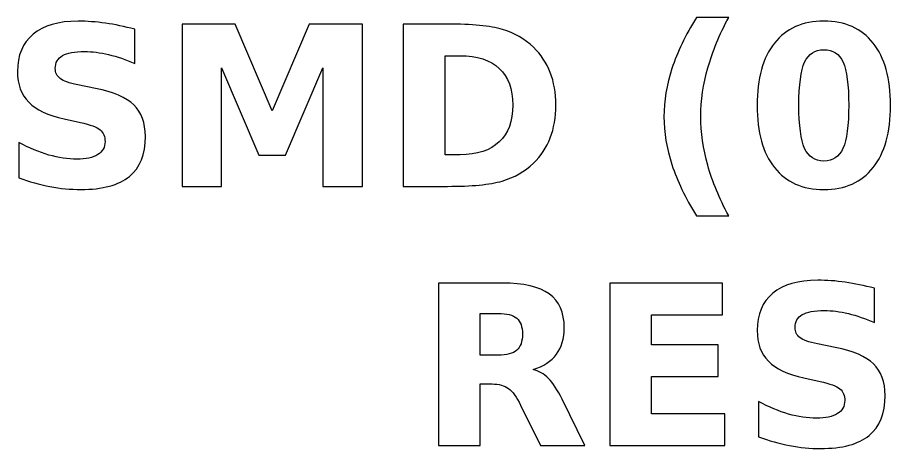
# Model space of a CAD drawing. Extents: x -112.9 to -97.1, y -152.4 to -142.
# Drawn here: x -112.91 to -107.37, y -144.69 to -141.95 of the extents above; entities that cross this region are included whole.
import ezdxf

# ---------------------------------------------------------------- set-up
doc = ezdxf.new("R2010")
doc.units = 0
doc.header["$MEASUREMENT"] = 0
doc.layers.add('LAYER_1', color=7, linetype='CONTINUOUS')

msp = doc.modelspace()

# ---------------------------------------------------------------- linework, layer by layer
at = {"layer": 'LAYER_1'}
for points, knots in [([(-108.4009, -143.2106), (-108.4009, -143.2106), (-108.6055, -143.2106), (-108.6055, -143.2106), (-108.6055, -143.2106), (-108.6758, -143.0973), (-108.7278, -142.9893), (-108.7612, -142.887), (-108.7612, -142.887), (-108.7948, -142.7849), (-108.8115, -142.6836), (-108.8115, -142.5829), (-108.8115, -142.5829), (-108.8115, -142.4823), (-108.7946, -142.3804), (-108.761, -142.2774), (-108.761, -142.2774), (-108.7271, -142.1742), (-108.6754, -142.0665), (-108.6055, -141.9538), (-108.6055, -141.9538), (-108.6055, -141.9538), (-108.4009, -141.9538), (-108.4009, -141.9538), (-108.4009, -141.9538), (-108.4597, -142.0627), (-108.5037, -142.1692), (-108.5331, -142.2732), (-108.5331, -142.2732), (-108.5625, -142.3771), (-108.5773, -142.4799), (-108.5773, -142.5815), (-108.5773, -142.5815), (-108.5773, -142.6831), (-108.5627, -142.7859), (-108.5336, -142.8903), (-108.5336, -142.8903), (-108.5044, -142.9945), (-108.4602, -143.1013), (-108.4009, -143.2106)], [0, 0, 0, 0, 0.1, 0.1, 0.1, 0.1, 0.2, 0.2, 0.2, 0.2, 0.3, 0.3, 0.3, 0.3, 0.4, 0.4, 0.4, 0.4, 0.5, 0.5, 0.5, 0.5, 0.6, 0.6, 0.6, 0.6, 0.7, 0.7, 0.7, 0.7, 0.8, 0.8, 0.8, 0.8, 0.9, 0.9, 0.9, 0.9, 1, 1, 1, 1]), ([(-112.1704, -142.0284), (-112.1704, -142.0284), (-112.1704, -142.2459), (-112.1704, -142.2459), (-112.1704, -142.2459), (-112.2269, -142.2207), (-112.2821, -142.2017), (-112.3357, -142.1888), (-112.3357, -142.1888), (-112.3896, -142.1758), (-112.4404, -142.1695), (-112.4881, -142.1695), (-112.4881, -142.1695), (-112.5514, -142.1695), (-112.5984, -142.1782), (-112.6288, -142.1956), (-112.6288, -142.1956), (-112.6591, -142.2132), (-112.6742, -142.2403), (-112.6742, -142.277), (-112.6742, -142.277), (-112.6742, -142.3045), (-112.6641, -142.3261), (-112.6436, -142.3414), (-112.6436, -142.3414), (-112.6231, -142.3567), (-112.586, -142.3701), (-112.5321, -142.3811), (-112.5321, -142.3811), (-112.5321, -142.3811), (-112.4192, -142.4037), (-112.4192, -142.4037), (-112.4192, -142.4037), (-112.3047, -142.4268), (-112.2236, -142.4616), (-112.1754, -142.5086), (-112.1754, -142.5086), (-112.1271, -142.5554), (-112.1029, -142.622), (-112.1029, -142.7083), (-112.1029, -142.7083), (-112.1029, -142.8219), (-112.1365, -142.9063), (-112.2038, -142.9616), (-112.2038, -142.9616), (-112.2711, -143.0168), (-112.3738, -143.0446), (-112.5121, -143.0446), (-112.5121, -143.0446), (-112.5775, -143.0446), (-112.6429, -143.0385), (-112.7085, -143.026), (-112.7085, -143.026), (-112.7741, -143.0135), (-112.84, -142.9952), (-112.9056, -142.971), (-112.9056, -142.971), (-112.9056, -142.971), (-112.9056, -142.7471), (-112.9056, -142.7471), (-112.9056, -142.7471), (-112.84, -142.7819), (-112.7765, -142.8082), (-112.7151, -142.8259), (-112.7151, -142.8259), (-112.6537, -142.8435), (-112.5947, -142.8524), (-112.5378, -142.8524), (-112.5378, -142.8524), (-112.4799, -142.8524), (-112.4355, -142.8428), (-112.4047, -142.8235), (-112.4047, -142.8235), (-112.3738, -142.8042), (-112.3586, -142.7767), (-112.3586, -142.7407), (-112.3586, -142.7407), (-112.3586, -142.7087), (-112.3689, -142.6838), (-112.3898, -142.6664), (-112.3898, -142.6664), (-112.4108, -142.649), (-112.4524, -142.6333), (-112.515, -142.6196), (-112.515, -142.6196), (-112.515, -142.6196), (-112.6177, -142.5968), (-112.6177, -142.5968), (-112.6177, -142.5968), (-112.7205, -142.5747), (-112.7958, -142.5397), (-112.8433, -142.4914), (-112.8433, -142.4914), (-112.8908, -142.4432), (-112.9145, -142.3781), (-112.9145, -142.2965), (-112.9145, -142.2965), (-112.9145, -142.1939), (-112.8814, -142.1151), (-112.8153, -142.0601), (-112.8153, -142.0601), (-112.7492, -142.0048), (-112.6542, -141.9773), (-112.53, -141.9773), (-112.53, -141.9773), (-112.4736, -141.9773), (-112.4155, -141.9816), (-112.3557, -141.99), (-112.3557, -141.99), (-112.296, -141.9985), (-112.2342, -142.0112), (-112.1704, -142.0284)], [0, 0, 0, 0, 0.035714, 0.035714, 0.035714, 0.035714, 0.071429, 0.071429, 0.071429, 0.071429, 0.107143, 0.107143, 0.107143, 0.107143, 0.142857, 0.142857, 0.142857, 0.142857, 0.178571, 0.178571, 0.178571, 0.178571, 0.214286, 0.214286, 0.214286, 0.214286, 0.25, 0.25, 0.25, 0.25, 0.285714, 0.285714, 0.285714, 0.285714, 0.321429, 0.321429, 0.321429, 0.321429, 0.357143, 0.357143, 0.357143, 0.357143, 0.392857, 0.392857, 0.392857, 0.392857, 0.428571, 0.428571, 0.428571, 0.428571, 0.464286, 0.464286, 0.464286, 0.464286, 0.5, 0.5, 0.5, 0.5, 0.535714, 0.535714, 0.535714, 0.535714, 0.571429, 0.571429, 0.571429, 0.571429, 0.607143, 0.607143, 0.607143, 0.607143, 0.642857, 0.642857, 0.642857, 0.642857, 0.678571, 0.678571, 0.678571, 0.678571, 0.714286, 0.714286, 0.714286, 0.714286, 0.75, 0.75, 0.75, 0.75, 0.785714, 0.785714, 0.785714, 0.785714, 0.821429, 0.821429, 0.821429, 0.821429, 0.857143, 0.857143, 0.857143, 0.857143, 0.892857, 0.892857, 0.892857, 0.892857, 0.928571, 0.928571, 0.928571, 0.928571, 0.964286, 0.964286, 0.964286, 0.964286, 1, 1, 1, 1]), ([(-111.8701, -141.9959), (-111.8701, -141.9959), (-111.5326, -141.9959), (-111.5326, -141.9959), (-111.5326, -141.9959), (-111.5326, -141.9959), (-111.2981, -142.5465), (-111.2981, -142.5465), (-111.2981, -142.5465), (-111.2981, -142.5465), (-111.0625, -141.9959), (-111.0625, -141.9959), (-111.0625, -141.9959), (-111.0625, -141.9959), (-110.7257, -141.9959), (-110.7257, -141.9959), (-110.7257, -141.9959), (-110.7257, -141.9959), (-110.7257, -143.0246), (-110.7257, -143.0246), (-110.7257, -143.0246), (-110.7257, -143.0246), (-110.9764, -143.0246), (-110.9764, -143.0246), (-110.9764, -143.0246), (-110.9764, -143.0246), (-110.9764, -142.2722), (-110.9764, -142.2722), (-110.9764, -142.2722), (-110.9764, -142.2722), (-111.2135, -142.8268), (-111.2135, -142.8268), (-111.2135, -142.8268), (-111.2135, -142.8268), (-111.3816, -142.8268), (-111.3816, -142.8268), (-111.3816, -142.8268), (-111.3816, -142.8268), (-111.6187, -142.2722), (-111.6187, -142.2722), (-111.6187, -142.2722), (-111.6187, -142.2722), (-111.6187, -143.0246), (-111.6187, -143.0246), (-111.6187, -143.0246), (-111.6187, -143.0246), (-111.8701, -143.0246), (-111.8701, -143.0246), (-111.8701, -143.0246), (-111.8701, -143.0246), (-111.8701, -141.9959), (-111.8701, -141.9959)], [0, 0, 0, 0, 0.076923, 0.076923, 0.076923, 0.076923, 0.153846, 0.153846, 0.153846, 0.153846, 0.230769, 0.230769, 0.230769, 0.230769, 0.307692, 0.307692, 0.307692, 0.307692, 0.384615, 0.384615, 0.384615, 0.384615, 0.461538, 0.461538, 0.461538, 0.461538, 0.538462, 0.538462, 0.538462, 0.538462, 0.615385, 0.615385, 0.615385, 0.615385, 0.692308, 0.692308, 0.692308, 0.692308, 0.769231, 0.769231, 0.769231, 0.769231, 0.846154, 0.846154, 0.846154, 0.846154, 0.923077, 0.923077, 0.923077, 0.923077, 1, 1, 1, 1]), ([(-110.4658, -141.9959), (-110.4658, -141.9959), (-110.1859, -141.9959), (-110.1859, -141.9959), (-110.1859, -141.9959), (-110.0298, -141.9959), (-109.9136, -142.007), (-109.8372, -142.0293), (-109.8372, -142.0293), (-109.7607, -142.0516), (-109.6951, -142.0893), (-109.6403, -142.1427), (-109.6403, -142.1427), (-109.5921, -142.189), (-109.5564, -142.2426), (-109.5328, -142.3033), (-109.5328, -142.3033), (-109.5096, -142.3637), (-109.4978, -142.4324), (-109.4978, -142.5093), (-109.4978, -142.5093), (-109.4978, -142.5869), (-109.5096, -142.6561), (-109.5328, -142.717), (-109.5328, -142.717), (-109.5564, -142.7779), (-109.5921, -142.8315), (-109.6403, -142.8778), (-109.6403, -142.8778), (-109.6956, -142.9312), (-109.7617, -142.9689), (-109.8388, -142.9912), (-109.8388, -142.9912), (-109.916, -143.0135), (-110.0317, -143.0246), (-110.1859, -143.0246), (-110.1859, -143.0246), (-110.1859, -143.0246), (-110.4658, -143.0246), (-110.4658, -143.0246), (-110.4658, -143.0246), (-110.4658, -143.0246), (-110.4658, -141.9959), (-110.4658, -141.9959)], [0, 0, 0, 0, 0.090909, 0.090909, 0.090909, 0.090909, 0.181818, 0.181818, 0.181818, 0.181818, 0.272727, 0.272727, 0.272727, 0.272727, 0.363636, 0.363636, 0.363636, 0.363636, 0.454545, 0.454545, 0.454545, 0.454545, 0.545455, 0.545455, 0.545455, 0.545455, 0.636364, 0.636364, 0.636364, 0.636364, 0.727273, 0.727273, 0.727273, 0.727273, 0.818182, 0.818182, 0.818182, 0.818182, 0.909091, 0.909091, 0.909091, 0.909091, 1, 1, 1, 1]), ([(-107.3736, -142.5112), (-107.3736, -142.6817), (-107.4103, -142.8132), (-107.4839, -142.9058), (-107.4839, -142.9058), (-107.5573, -142.9983), (-107.6617, -143.0446), (-107.7967, -143.0446), (-107.7967, -143.0446), (-107.9322, -143.0446), (-108.0368, -142.9983), (-108.1102, -142.9058), (-108.1102, -142.9058), (-108.1838, -142.8132), (-108.2205, -142.6817), (-108.2205, -142.5112), (-108.2205, -142.5112), (-108.2205, -142.3405), (-108.1838, -142.2087), (-108.1102, -142.1161), (-108.1102, -142.1161), (-108.0368, -142.0237), (-107.9322, -141.9773), (-107.7967, -141.9773), (-107.7967, -141.9773), (-107.6617, -141.9773), (-107.5573, -142.0237), (-107.4839, -142.1161), (-107.4839, -142.1161), (-107.4103, -142.2087), (-107.3736, -142.3405), (-107.3736, -142.5112)], [0, 0, 0, 0, 0.125, 0.125, 0.125, 0.125, 0.25, 0.25, 0.25, 0.25, 0.375, 0.375, 0.375, 0.375, 0.5, 0.5, 0.5, 0.5, 0.625, 0.625, 0.625, 0.625, 0.75, 0.75, 0.75, 0.75, 0.875, 0.875, 0.875, 0.875, 1, 1, 1, 1]), ([(-107.6389, -142.5093), (-107.6389, -142.3807), (-107.6509, -142.2901), (-107.6751, -142.2374), (-107.6751, -142.2374), (-107.6991, -142.185), (-107.7398, -142.1587), (-107.7967, -142.1587), (-107.7967, -142.1587), (-107.8536, -142.1587), (-107.8943, -142.185), (-107.9188, -142.2374), (-107.9188, -142.2374), (-107.943, -142.2901), (-107.9552, -142.3807), (-107.9552, -142.5093), (-107.9552, -142.5093), (-107.9552, -142.6391), (-107.943, -142.7309), (-107.9188, -142.784), (-107.9188, -142.784), (-107.8943, -142.8374), (-107.8536, -142.864), (-107.7967, -142.864), (-107.7967, -142.864), (-107.7403, -142.864), (-107.6998, -142.8374), (-107.6753, -142.784), (-107.6753, -142.784), (-107.6511, -142.7309), (-107.6389, -142.6391), (-107.6389, -142.5093)], [0, 0, 0, 0, 0.125, 0.125, 0.125, 0.125, 0.25, 0.25, 0.25, 0.25, 0.375, 0.375, 0.375, 0.375, 0.5, 0.5, 0.5, 0.5, 0.625, 0.625, 0.625, 0.625, 0.75, 0.75, 0.75, 0.75, 0.875, 0.875, 0.875, 0.875, 1, 1, 1, 1]), ([(-110.2005, -142.1965), (-110.2005, -142.1965), (-110.2005, -142.824), (-110.2005, -142.824), (-110.2005, -142.824), (-110.2005, -142.824), (-110.1055, -142.824), (-110.1055, -142.824), (-110.1055, -142.824), (-109.9971, -142.824), (-109.9143, -142.7972), (-109.8572, -142.7433), (-109.8572, -142.7433), (-109.8, -142.6897), (-109.7713, -142.6116), (-109.7713, -142.5093), (-109.7713, -142.5093), (-109.7713, -142.4072), (-109.7998, -142.3296), (-109.8567, -142.2765), (-109.8567, -142.2765), (-109.9136, -142.2231), (-109.9966, -142.1965), (-110.1055, -142.1965), (-110.1055, -142.1965), (-110.1055, -142.1965), (-110.2005, -142.1965), (-110.2005, -142.1965)], [0, 0, 0, 0, 0.142857, 0.142857, 0.142857, 0.142857, 0.285714, 0.285714, 0.285714, 0.285714, 0.428571, 0.428571, 0.428571, 0.428571, 0.571429, 0.571429, 0.571429, 0.571429, 0.714286, 0.714286, 0.714286, 0.714286, 0.857143, 0.857143, 0.857143, 0.857143, 1, 1, 1, 1]), ([(-107.4759, -143.6709), (-107.4759, -143.6709), (-107.4759, -143.8884), (-107.4759, -143.8884), (-107.4759, -143.8884), (-107.5324, -143.8632), (-107.5876, -143.8442), (-107.6412, -143.8313), (-107.6412, -143.8313), (-107.6951, -143.8183), (-107.7459, -143.812), (-107.7936, -143.812), (-107.7936, -143.812), (-107.8569, -143.812), (-107.9039, -143.8207), (-107.9343, -143.8381), (-107.9343, -143.8381), (-107.9646, -143.8557), (-107.9797, -143.8828), (-107.9797, -143.9195), (-107.9797, -143.9195), (-107.9797, -143.947), (-107.9696, -143.9686), (-107.9491, -143.9839), (-107.9491, -143.9839), (-107.9286, -143.9992), (-107.8915, -144.0126), (-107.8376, -144.0236), (-107.8376, -144.0236), (-107.8376, -144.0236), (-107.7247, -144.0462), (-107.7247, -144.0462), (-107.7247, -144.0462), (-107.6102, -144.0693), (-107.5291, -144.1041), (-107.4809, -144.1511), (-107.4809, -144.1511), (-107.4326, -144.1979), (-107.4084, -144.2645), (-107.4084, -144.3508), (-107.4084, -144.3508), (-107.4084, -144.4644), (-107.442, -144.5488), (-107.5093, -144.6041), (-107.5093, -144.6041), (-107.5766, -144.6593), (-107.6793, -144.6871), (-107.8176, -144.6871), (-107.8176, -144.6871), (-107.883, -144.6871), (-107.9484, -144.681), (-108.014, -144.6685), (-108.014, -144.6685), (-108.0796, -144.656), (-108.1455, -144.6377), (-108.2111, -144.6135), (-108.2111, -144.6135), (-108.2111, -144.6135), (-108.2111, -144.3896), (-108.2111, -144.3896), (-108.2111, -144.3896), (-108.1455, -144.4244), (-108.082, -144.4507), (-108.0206, -144.4684), (-108.0206, -144.4684), (-107.9592, -144.486), (-107.9002, -144.4949), (-107.8433, -144.4949), (-107.8433, -144.4949), (-107.7854, -144.4949), (-107.741, -144.4853), (-107.7102, -144.466), (-107.7102, -144.466), (-107.6793, -144.4467), (-107.6641, -144.4192), (-107.6641, -144.3832), (-107.6641, -144.3832), (-107.6641, -144.3512), (-107.6744, -144.3263), (-107.6953, -144.3089), (-107.6953, -144.3089), (-107.7163, -144.2915), (-107.7579, -144.2758), (-107.8205, -144.2621), (-107.8205, -144.2621), (-107.8205, -144.2621), (-107.9232, -144.2393), (-107.9232, -144.2393), (-107.9232, -144.2393), (-108.026, -144.2172), (-108.1013, -144.1822), (-108.1488, -144.1339), (-108.1488, -144.1339), (-108.1963, -144.0857), (-108.22, -144.0206), (-108.22, -143.939), (-108.22, -143.939), (-108.22, -143.8364), (-108.1869, -143.7576), (-108.1208, -143.7026), (-108.1208, -143.7026), (-108.0547, -143.6473), (-107.9597, -143.6198), (-107.8355, -143.6198), (-107.8355, -143.6198), (-107.7791, -143.6198), (-107.721, -143.6241), (-107.6612, -143.6325), (-107.6612, -143.6325), (-107.6015, -143.641), (-107.5397, -143.6537), (-107.4759, -143.6709)], [0, 0, 0, 0, 0.035714, 0.035714, 0.035714, 0.035714, 0.071429, 0.071429, 0.071429, 0.071429, 0.107143, 0.107143, 0.107143, 0.107143, 0.142857, 0.142857, 0.142857, 0.142857, 0.178571, 0.178571, 0.178571, 0.178571, 0.214286, 0.214286, 0.214286, 0.214286, 0.25, 0.25, 0.25, 0.25, 0.285714, 0.285714, 0.285714, 0.285714, 0.321429, 0.321429, 0.321429, 0.321429, 0.357143, 0.357143, 0.357143, 0.357143, 0.392857, 0.392857, 0.392857, 0.392857, 0.428571, 0.428571, 0.428571, 0.428571, 0.464286, 0.464286, 0.464286, 0.464286, 0.5, 0.5, 0.5, 0.5, 0.535714, 0.535714, 0.535714, 0.535714, 0.571429, 0.571429, 0.571429, 0.571429, 0.607143, 0.607143, 0.607143, 0.607143, 0.642857, 0.642857, 0.642857, 0.642857, 0.678571, 0.678571, 0.678571, 0.678571, 0.714286, 0.714286, 0.714286, 0.714286, 0.75, 0.75, 0.75, 0.75, 0.785714, 0.785714, 0.785714, 0.785714, 0.821429, 0.821429, 0.821429, 0.821429, 0.857143, 0.857143, 0.857143, 0.857143, 0.892857, 0.892857, 0.892857, 0.892857, 0.928571, 0.928571, 0.928571, 0.928571, 0.964286, 0.964286, 0.964286, 0.964286, 1, 1, 1, 1]), ([(-109.977, -144.2779), (-109.977, -144.2779), (-109.977, -144.6671), (-109.977, -144.6671), (-109.977, -144.6671), (-109.977, -144.6671), (-110.2423, -144.6671), (-110.2423, -144.6671), (-110.2423, -144.6671), (-110.2423, -144.6671), (-110.2423, -143.6384), (-110.2423, -143.6384), (-110.2423, -143.6384), (-110.2423, -143.6384), (-109.8371, -143.6384), (-109.8371, -143.6384), (-109.8371, -143.6384), (-109.7016, -143.6384), (-109.6021, -143.6612), (-109.5391, -143.7066), (-109.5391, -143.7066), (-109.4759, -143.752), (-109.4443, -143.824), (-109.4443, -143.9223), (-109.4443, -143.9223), (-109.4443, -143.9902), (-109.4608, -144.0462), (-109.4935, -144.0897), (-109.4935, -144.0897), (-109.5264, -144.1335), (-109.576, -144.1657), (-109.6421, -144.1862), (-109.6421, -144.1862), (-109.6059, -144.1946), (-109.5732, -144.2132), (-109.5445, -144.2424), (-109.5445, -144.2424), (-109.5158, -144.2715), (-109.4869, -144.3157), (-109.4575, -144.375), (-109.4575, -144.375), (-109.4575, -144.375), (-109.3133, -144.6671), (-109.3133, -144.6671), (-109.3133, -144.6671), (-109.3133, -144.6671), (-109.596, -144.6671), (-109.596, -144.6671), (-109.596, -144.6671), (-109.596, -144.6671), (-109.7214, -144.4115), (-109.7214, -144.4115), (-109.7214, -144.4115), (-109.7465, -144.3602), (-109.7722, -144.3249), (-109.7983, -144.3061), (-109.7983, -144.3061), (-109.8242, -144.2873), (-109.8587, -144.2779), (-109.902, -144.2779), (-109.902, -144.2779), (-109.902, -144.2779), (-109.977, -144.2779), (-109.977, -144.2779)], [0, 0, 0, 0, 0.0625, 0.0625, 0.0625, 0.0625, 0.125, 0.125, 0.125, 0.125, 0.1875, 0.1875, 0.1875, 0.1875, 0.25, 0.25, 0.25, 0.25, 0.3125, 0.3125, 0.3125, 0.3125, 0.375, 0.375, 0.375, 0.375, 0.4375, 0.4375, 0.4375, 0.4375, 0.5, 0.5, 0.5, 0.5, 0.5625, 0.5625, 0.5625, 0.5625, 0.625, 0.625, 0.625, 0.625, 0.6875, 0.6875, 0.6875, 0.6875, 0.75, 0.75, 0.75, 0.75, 0.8125, 0.8125, 0.8125, 0.8125, 0.875, 0.875, 0.875, 0.875, 0.9375, 0.9375, 0.9375, 0.9375, 1, 1, 1, 1]), ([(-109.1558, -143.6384), (-109.1558, -143.6384), (-108.4399, -143.6384), (-108.4399, -143.6384), (-108.4399, -143.6384), (-108.4399, -143.6384), (-108.4399, -143.839), (-108.4399, -143.839), (-108.4399, -143.839), (-108.4399, -143.839), (-108.8905, -143.839), (-108.8905, -143.839), (-108.8905, -143.839), (-108.8905, -143.839), (-108.8905, -144.0305), (-108.8905, -144.0305), (-108.8905, -144.0305), (-108.8905, -144.0305), (-108.467, -144.0305), (-108.467, -144.0305), (-108.467, -144.0305), (-108.467, -144.0305), (-108.467, -144.2311), (-108.467, -144.2311), (-108.467, -144.2311), (-108.467, -144.2311), (-108.8905, -144.2311), (-108.8905, -144.2311), (-108.8905, -144.2311), (-108.8905, -144.2311), (-108.8905, -144.4665), (-108.8905, -144.4665), (-108.8905, -144.4665), (-108.8905, -144.4665), (-108.4249, -144.4665), (-108.4249, -144.4665), (-108.4249, -144.4665), (-108.4249, -144.4665), (-108.4249, -144.6671), (-108.4249, -144.6671), (-108.4249, -144.6671), (-108.4249, -144.6671), (-109.1558, -144.6671), (-109.1558, -144.6671), (-109.1558, -144.6671), (-109.1558, -144.6671), (-109.1558, -143.6384), (-109.1558, -143.6384)], [0, 0, 0, 0, 0.083333, 0.083333, 0.083333, 0.083333, 0.166667, 0.166667, 0.166667, 0.166667, 0.25, 0.25, 0.25, 0.25, 0.333333, 0.333333, 0.333333, 0.333333, 0.416667, 0.416667, 0.416667, 0.416667, 0.5, 0.5, 0.5, 0.5, 0.583333, 0.583333, 0.583333, 0.583333, 0.666667, 0.666667, 0.666667, 0.666667, 0.75, 0.75, 0.75, 0.75, 0.833333, 0.833333, 0.833333, 0.833333, 0.916667, 0.916667, 0.916667, 0.916667, 1, 1, 1, 1]), ([(-109.8653, -144.0947), (-109.8098, -144.0947), (-109.7698, -144.0843), (-109.7458, -144.0636), (-109.7458, -144.0636), (-109.7216, -144.0429), (-109.7096, -144.0088), (-109.7096, -143.9615), (-109.7096, -143.9615), (-109.7096, -143.9147), (-109.7216, -143.8811), (-109.7458, -143.8609), (-109.7458, -143.8609), (-109.7698, -143.8407), (-109.8098, -143.8306), (-109.8653, -143.8306), (-109.8653, -143.8306), (-109.8653, -143.8306), (-109.977, -143.8306), (-109.977, -143.8306), (-109.977, -143.8306), (-109.977, -143.8306), (-109.977, -144.0947), (-109.977, -144.0947), (-109.977, -144.0947), (-109.977, -144.0947), (-109.8653, -144.0947), (-109.8653, -144.0947)], [0, 0, 0, 0, 0.142857, 0.142857, 0.142857, 0.142857, 0.285714, 0.285714, 0.285714, 0.285714, 0.428571, 0.428571, 0.428571, 0.428571, 0.571429, 0.571429, 0.571429, 0.571429, 0.714286, 0.714286, 0.714286, 0.714286, 0.857143, 0.857143, 0.857143, 0.857143, 1, 1, 1, 1])]:
    msp.add_open_spline(points, degree=3, knots=knots, dxfattribs=at)

doc.saveas('drawing.dxf')
